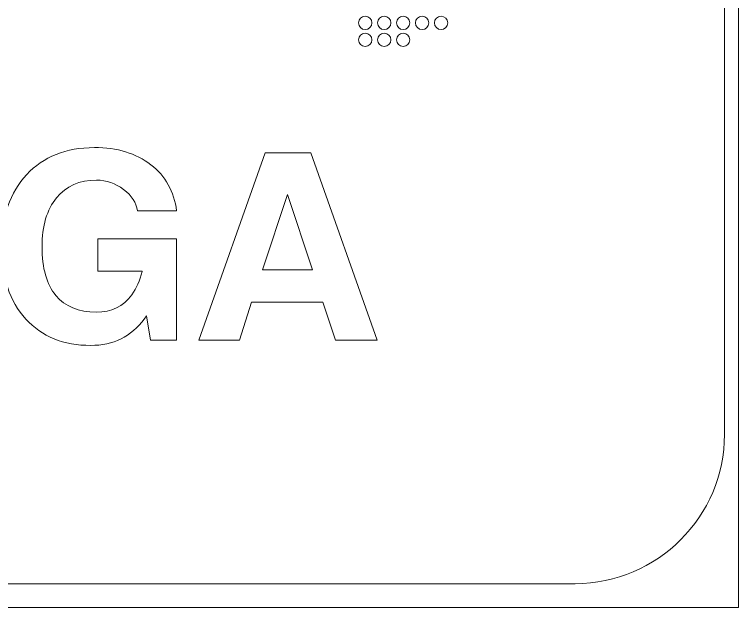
# Model space of a CAD drawing. Header units: inches. Extents: x 243 to 900, y -519 to -86.
# Drawn here: x 805.5 to 900, y -506.9 to -429.4 of the extents above; entities that cross this region are included whole.
import ezdxf

# ---------------------------------------------------------------- set-up
doc = ezdxf.new("R2010")
doc.units = ezdxf.units.IN
doc.header["$MEASUREMENT"] = 0
doc.layers.add('Layer 1', color=7, linetype='Continuous')

# ---------------------------------------------------------------- blocks, each defined once
blk = doc.blocks.new('block 3')
at = {"layer": 'Layer 1', "lineweight": 0}
blk.add_open_spline([(898.138, -484.267), (898.138, -494.991), (889.368, -503.763), (878.645, -503.763), (878.645, -503.763), (266.12, -503.763), (266.12, -503.763), (255.397, -503.763), (246.624, -494.991), (246.624, -484.267), (246.624, -484.267), (246.624, -108.507), (246.624, -108.507), (246.624, -97.783), (255.397, -89.011), (266.12, -89.011), (266.12, -89.011), (878.645, -89.011), (878.645, -89.011), (889.368, -89.011), (898.138, -97.783), (898.138, -108.507), (898.138, -108.507), (898.138, -484.267), (898.138, -484.267)], degree=3, knots=[0, 0, 0, 0, 1, 1, 1, 2, 2, 2, 3, 3, 3, 4, 4, 4, 5, 5, 5, 6, 6, 6, 7, 7, 7, 8, 8, 8, 8], dxfattribs=at)
blk = doc.blocks.new('block 2')
at = {"layer": 'Layer 1', "lineweight": 0}
blk.add_lwpolyline([(243.211, -85.772), (899.965, -85.772), (899.965, -506.876), (243.211, -506.876), (243.211, -85.772)], dxfattribs=at)
at = {"layer": 'Layer 1'}
blk.add_blockref('block 3', (0, 0), dxfattribs=at)
blk = doc.blocks.new('block 281')
at = {"layer": 'Layer 1', "lineweight": 0}
for points in [[(852.111, -430.54), (852.111, -431.013), (851.731, -431.411), (851.241, -431.411), (850.768, -431.411), (850.388, -431.013), (850.388, -430.54), (850.388, -430.052), (850.768, -429.672), (851.241, -429.672), (851.731, -429.672), (852.111, -430.052), (852.111, -430.54)], [(854.602, -430.54), (854.602, -431.013), (854.2, -431.411), (853.729, -431.411), (853.24, -431.411), (852.86, -431.013), (852.86, -430.54), (852.86, -430.052), (853.24, -429.672), (853.729, -429.672), (854.2, -429.672), (854.602, -430.052), (854.602, -430.54)], [(857.071, -430.54), (857.071, -431.013), (856.675, -431.411), (856.201, -431.411), (855.715, -431.411), (855.332, -431.013), (855.332, -430.54), (855.332, -430.052), (855.715, -429.672), (856.201, -429.672), (856.675, -429.672), (857.071, -430.052), (857.071, -430.54)], [(859.543, -430.54), (859.543, -431.013), (859.144, -431.411), (858.671, -431.411), (858.184, -431.411), (857.804, -431.013), (857.804, -430.54), (857.804, -430.052), (858.184, -429.672), (858.671, -429.672), (859.144, -429.672), (859.543, -430.052), (859.543, -430.54)], [(862.015, -430.54), (862.015, -431.013), (861.619, -431.411), (861.148, -431.411), (860.672, -431.411), (860.275, -431.013), (860.275, -430.54), (860.275, -430.052), (860.672, -429.672), (861.148, -429.672), (861.619, -429.672), (862.015, -430.052), (862.015, -430.54)]]:
    blk.add_open_spline(points, degree=3, knots=[0, 0, 0, 0, 1, 1, 1, 2, 2, 2, 3, 3, 3, 4, 4, 4, 4], dxfattribs=at)
blk = doc.blocks.new('block 282')
at = {"layer": 'Layer 1', "lineweight": 0}
for points in [[(852.111, -432.753), (852.111, -433.226), (851.731, -433.608), (851.241, -433.608), (850.768, -433.608), (850.388, -433.226), (850.388, -432.753), (850.388, -432.265), (850.768, -431.884), (851.241, -431.884), (851.731, -431.884), (852.111, -432.265), (852.111, -432.753)], [(854.602, -432.753), (854.602, -433.226), (854.2, -433.608), (853.729, -433.608), (853.24, -433.608), (852.86, -433.226), (852.86, -432.753), (852.86, -432.265), (853.24, -431.884), (853.729, -431.884), (854.2, -431.884), (854.602, -432.265), (854.602, -432.753)], [(857.071, -432.753), (857.071, -433.226), (856.675, -433.608), (856.201, -433.608), (855.715, -433.608), (855.332, -433.226), (855.332, -432.753), (855.332, -432.265), (855.715, -431.884), (856.201, -431.884), (856.675, -431.884), (857.071, -432.265), (857.071, -432.753)]]:
    blk.add_open_spline(points, degree=3, knots=[0, 0, 0, 0, 1, 1, 1, 2, 2, 2, 3, 3, 3, 4, 4, 4, 4], dxfattribs=at)
blk = doc.blocks.new('block 217')
at = {"layer": 'Layer 1'}
for name in ['block 281', 'block 282']:
    blk.add_blockref(name, (0, 0), dxfattribs=at)
blk = doc.blocks.new('block 149')
at = {"layer": 'Layer 1'}
blk.add_blockref('block 217', (0, 0), dxfattribs=at)
blk = doc.blocks.new('block 4')
at = {"layer": 'Layer 1'}
blk.add_blockref('block 149', (0, 0), dxfattribs=at)
blk = doc.blocks.new('block 308')
at = {"layer": 'Layer 1', "lineweight": 0}
for points in [[(838.199, -447.485), (841.166, -447.485), (844.132, -447.485), (852.801, -471.985), (850.086, -471.985), (847.371, -471.985), (845.716, -467.001), (836.423, -467.001), (834.82, -471.985), (832.185, -471.985), (829.533, -471.985), (838.199, -447.485)], [(837.842, -462.784), (844.346, -462.784), (841.094, -452.933), (841.1, -452.933), (837.842, -462.784)]]:
    blk.add_lwpolyline(points, dxfattribs=at)
blk.add_open_spline([(815.433, -472.651), (811.864, -472.651), (809.035, -471.501), (806.941, -469.202), (804.847, -466.901), (803.797, -463.791), (803.797, -459.868), (803.797, -455.868), (804.887, -452.693), (807.065, -450.344), (809.244, -447.993), (812.186, -446.818), (815.898, -446.818), (818.876, -446.818), (821.329, -447.563), (823.259, -449.051), (825.184, -450.54), (826.31, -452.551), (826.633, -455.084), (826.633, -455.084), (821.517, -455.084), (821.517, -455.084), (821.382, -454.017), (820.782, -453.081), (819.713, -452.277), (818.645, -451.47), (817.466, -451.067), (816.176, -451.067), (813.953, -451.067), (812.21, -451.838), (810.955, -453.376), (809.696, -454.915), (809.069, -457.051), (809.069, -459.784), (809.069, -462.561), (809.67, -464.676), (810.875, -466.126), (812.083, -467.576), (813.847, -468.302), (816.171, -468.302), (816.171, -468.302), (816.155, -468.302), (816.155, -468.302), (818.13, -468.302), (819.676, -467.546), (820.79, -466.035), (821.4, -465.18), (821.85, -464.174), (822.138, -463.018), (822.138, -463.018), (822.138, -462.968), (822.138, -462.968), (822.138, -462.968), (816.369, -462.968), (816.369, -462.968), (816.369, -462.968), (816.369, -458.751), (816.369, -458.751), (816.369, -458.751), (826.633, -458.751), (826.633, -458.751), (826.633, -458.751), (826.633, -471.969), (826.633, -471.969), (826.633, -471.969), (823.214, -471.969), (823.214, -471.969), (823.214, -471.969), (822.717, -468.802), (822.717, -468.802), (822.717, -468.802), (822.418, -469.202), (822.418, -469.202), (820.692, -471.501), (818.36, -472.651), (815.417, -472.651), (815.417, -472.651), (815.433, -472.651), (815.433, -472.651)], degree=3, knots=[0, 0, 0, 0, 1, 1, 1, 2, 2, 2, 3, 3, 3, 4, 4, 4, 5, 5, 5, 6, 6, 6, 7, 7, 7, 8, 8, 8, 9, 9, 9, 10, 10, 10, 11, 11, 11, 12, 12, 12, 13, 13, 13, 14, 14, 14, 15, 15, 15, 16, 16, 16, 17, 17, 17, 18, 18, 18, 19, 19, 19, 20, 20, 20, 21, 21, 21, 22, 22, 22, 23, 23, 23, 24, 24, 24, 25, 25, 25, 26, 26, 26, 26], dxfattribs=at)

msp = doc.modelspace()

# ---------------------------------------------------------------- block references
at = {"layer": 'Layer 1'}
for name in ['block 2', 'block 4', 'block 308']:
    msp.add_blockref(name, (0, 0), dxfattribs=at)

doc.saveas('drawing.dxf')
